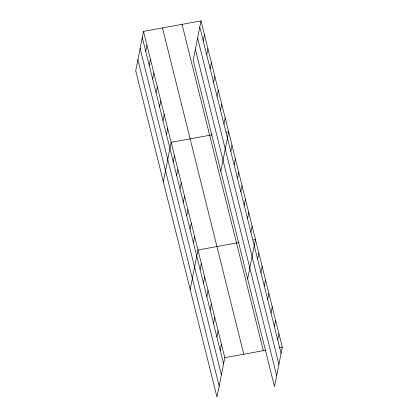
<?xml version="1.0" encoding="UTF-8"?>
<svg xmlns="http://www.w3.org/2000/svg" width="418" height="418" viewBox="0 0 418 418"><rect width="100%" height="100%" fill="white"/><g stroke="black" fill="none" stroke-linecap="round" stroke-linejoin="round"><path stroke-width="0.63" d="M143.51 31.371L135.704 70.794L216.994 397.1L224.8 357.683L143.51 31.371L201.006 20.9L282.296 347.206L274.49 386.629L193.2 60.317L201.006 20.9M145.746 51.388L146.964 45.238M149.2 65.255L150.417 59.105M152.654 79.127L153.871 72.978M156.107 92.995L157.33 86.845M159.566 106.862L160.784 100.712M163.02 120.729L164.237 114.579M166.474 134.596L167.691 128.446M163.344 181.736L171.145 142.319L212.198 134.842M173.282 161.928L174.499 155.778M203.242 40.917L204.459 34.767M176.636 175.388L177.854 169.238M179.991 188.847L181.208 182.697M206.696 54.784L207.913 48.634M183.345 202.307L184.563 196.157M210.149 68.651L211.372 62.507M186.694 215.766L187.912 209.617M213.608 82.524L214.826 76.374M190.049 229.226L191.266 223.076M217.062 96.391L218.28 90.241M193.403 242.686L194.621 236.536M220.516 110.258L221.733 104.108M190.169 289.418L197.975 250.001L239.028 242.524M223.97 124.125L225.187 117.975M200.107 269.61L201.33 263.46M220.84 171.265L228.646 131.842L226.112 132.307M203.461 283.07L204.679 276.92M230.778 151.457L231.995 145.307M206.816 296.529L208.033 290.379M234.132 164.917L235.35 158.767M210.17 309.989L211.388 303.839M237.487 178.376L238.704 172.226M213.525 323.448L214.742 317.299M240.841 191.836L242.059 185.686M216.874 336.908L218.091 330.758M244.196 205.295L245.413 199.146M220.229 350.368L221.446 344.218M247.545 218.755L248.762 212.605M250.899 232.215L252.117 226.065M247.665 278.947L255.471 239.524L252.942 239.989M257.608 259.139L258.826 252.989M260.957 272.599L262.18 266.449M264.312 286.058L265.529 279.908M267.666 299.518L268.884 293.368M271.021 312.977L272.238 306.828M274.375 326.437L275.593 320.287M277.724 339.897L278.942 333.747M224.8 357.683L265.853 350.206M279.135 347.786L282.296 347.206M199.788 27.05L281.079 353.356M197.615 38.028L278.905 364.339M195.373 49.34L276.664 375.651M182.029 24.354L263.324 350.665M162.482 27.917L243.772 354.224M142.292 37.521L223.583 363.827M140.114 48.498L221.409 374.81M137.877 59.811L219.168 386.122"/></g></svg>
